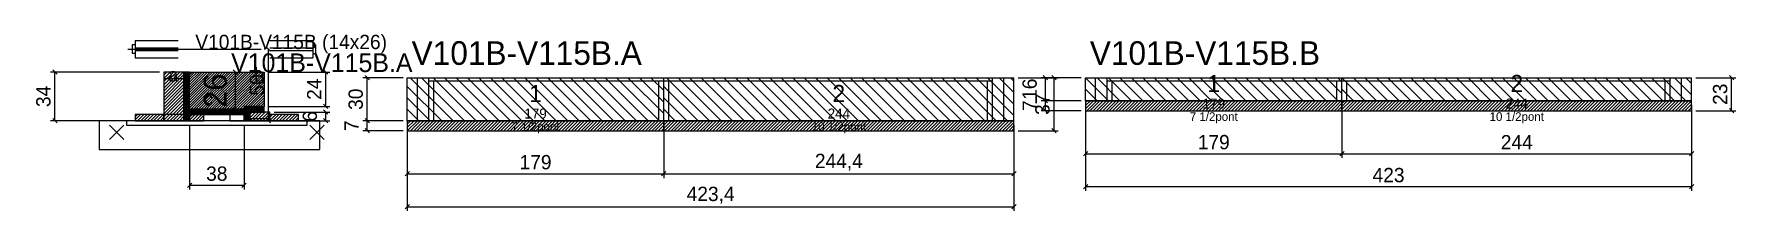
# Model space of a CAD drawing. Extents: x -69 to 1119, y -93 to 31.
import ezdxf
from ezdxf.enums import TextEntityAlignment as Align

# ---------------------------------------------------------------- set-up
doc = ezdxf.new("R2010")
doc.units = 0
for name, color, linetype in [('5', 5, 'Continuous'), ('barrote', 126, 'Continuous'), ('CONCRETO', 251, 'Continuous'), ('COTA', 241, 'Continuous'), ('Cota Seção (2x)', 241, 'Continuous'), ('detalhes', 7, 'Continuous'), ('Hachura', 251, 'Continuous'), ('Madeira', 126, 'Continuous'), ('NOMENCLATURA', 7, 'Continuous'), ('Painéis', 200, 'Continuous'), ('presilha', 224, 'Continuous'), ('Reaproveitamento', 30, 'Continuous'), ('SARR_2.2x7', 40, 'Continuous'), ('SARR_3.5x7', 81, 'Continuous'), ('SCO-___-LAJ', 224, 'Continuous'), ('TENSOR', 224, 'Continuous'), ('texto', 7, 'Continuous'), ('Texto Seção', 7, 'Continuous')]:
    doc.layers.add(name, color=color, linetype=linetype)
doc.dimstyles.new('PAINEL', dxfattribs={"dimtxt": 10, "dimasz": 3, "dimexe": 3, "dimexo": 3, "dimgap": 3, "dimtad": 1, "dimblk": 'OBLIQUE', "dimblk1": 'OBLIQUE', "dimcen": 2.5, "dimclrd": 4, "dimclre": 4, "dimclrt": 240, "dimazin": 3, "dimtfac": 1, "dimtmove": 0, "dimatfit": 3})
doc.dimstyles.new('SECAO2X', dxfattribs={"dimtxt": 16, "dimasz": 3, "dimexe": 3, "dimexo": 3, "dimgap": 3, "dimtad": 1, "dimblk": 'OBLIQUE', "dimblk1": 'OBLIQUE', "dimcen": 2.5, "dimclrd": 4, "dimclre": 4, "dimclrt": 240, "dimazin": 3, "dimtfac": 1, "dimtmove": 0, "dimatfit": 3})

# ---------------------------------------------------------------- blocks, each defined once
blk = doc.blocks.new('_OBLIQUE')
at = {"color": 0, "linetype": 'BYBLOCK'}
blk.add_line((-0.5, -0.5), (0.5, 0.5), dxfattribs=at)

msp = doc.modelspace()

# ---------------------------------------------------------------- hatches: boundary and pattern name
at = {"layer": 'COTA'}
h = msp.add_hatch(dxfattribs=at)
h.set_pattern_fill('ANSI31', scale=0.4)
h.paths.add_polyline_path([(40, -22), (40, 4), (92, 4), (92, -20), (78, -20), (78, -22)])
h = msp.add_hatch(dxfattribs=at)
h.set_pattern_fill('ANSI31', scale=0.5)
h.paths.add_polyline_path([(665.4, -23), (844.4, -23), (844.4, -16), (665.4, -16)])
h = msp.add_hatch(dxfattribs=at)
h.set_pattern_fill('ANSI31', scale=0.5)
h.paths.add_polyline_path([(844.4, -23), (1088.4, -23), (1088.4, -16), (844.4, -16)])
h = msp.add_hatch(dxfattribs=at)
h.set_pattern_fill('ANSI31', scale=0.5)
h.paths.add_polyline_path([(192, -37), (371, -37), (371, -30), (192, -30)])
h = msp.add_hatch(dxfattribs=at)
h.set_pattern_fill('ANSI31', scale=0.5)
h.paths.add_polyline_path([(371, -37), (615.4, -37), (615.4, -30), (371, -30)])
at = {"layer": 'Hachura'}
h = msp.add_hatch(dxfattribs=at)
h.set_pattern_fill('ANSI31', scale=0.5)
h.paths.add_polyline_path([(22, -30), (36, -30), (36, 4), (22, 4)])
h = msp.add_hatch(dxfattribs=at)
h.set_pattern_fill('ANSI31', scale=0.5)
h.paths.add_polyline_path([(22, -0.4), (36, -0.4), (36, 4), (22, 4)])
h = msp.add_hatch(dxfattribs=at)
h.set_pattern_fill('SOLID')
h.paths.add_polyline_path([(36, -30), (40, -30), (40, 4), (36, 4)])
h = msp.add_hatch(dxfattribs=at)
h.set_pattern_fill('SOLID')
h.paths.add_polyline_path([(40, -25.6), (78, -25.6), (78, -22), (40, -22)])
h = msp.add_hatch(dxfattribs=at)
h.set_pattern_fill('SOLID')
h.paths.add_polyline_path([(78, -24), (92, -24), (92, -20), (78, -20)])
h = msp.add_hatch(dxfattribs=at)
h.set_pattern_fill('ANSI31', scale=0.5)
h.paths.add_polyline_path([(2, -30), (22, -30), (22, -25.6), (2, -25.6)])
h = msp.add_hatch(dxfattribs=at)
h.set_pattern_fill('ANSI31', scale=0.5)
h.paths.add_polyline_path([(40, -30), (50, -30), (50, -25.6), (40, -25.6)])
h = msp.add_hatch(dxfattribs=at)
h.set_pattern_fill('SOLID')
h.paths.add_polyline_path([(78, -30), (82, -30), (82, -24), (78, -24)])
h = msp.add_hatch(dxfattribs=at)
h.set_pattern_fill('ANSI31', scale=0.5)
h.paths.add_polyline_path([(82, -30), (96, -30), (96, -24), (82, -24)])
h = msp.add_hatch(dxfattribs=at)
h.set_pattern_fill('ANSI31', scale=0.5)
h.paths.add_polyline_path([(82, -28.4), (96, -28.4), (96, -24), (82, -24)])
h = msp.add_hatch(dxfattribs=at)
h.set_pattern_fill('ANSI31', scale=0.5)
h.paths.add_polyline_path([(96, -30), (116, -30), (116, -25.6), (96, -25.6)])

# ---------------------------------------------------------------- linework, layer by layer
for p, q in [((2, 26), (32, 26)), ((2, 26), (2, 14)), ((96, 26), (126, 26)), ((126, 26), (126, 14)), ((0, 23), (0, 17)), ((2, 23), (0, 23)), ((2, 17), (0, 17)), ((2, 21), (32, 21)), ((2, 19), (32, 19)), ((2, 14), (32, 14)), ((96, 21), (126, 21)), ((96, 19), (126, 19)), ((96, 14), (126, 14)), ((126, 23), (128, 23)), ((126, 17), (128, 17)), ((128, 23), (128, 17))]:
    msp.add_line(p, q)
at = {"layer": 'barrote'}
msp.add_lwpolyline([(-23, -50), (131, -50), (131, -30), (-23, -30)], close=True, dxfattribs=at)
at = {"layer": 'CONCRETO'}
msp.add_lwpolyline([(40, -22), (40, 4), (92, 4), (92, -20), (78, -20), (78, -22)], close=True, dxfattribs=at)
at = {"layer": 'Madeira'}
for points in [[(22, -30), (36, -30), (36, 4), (22, 4)], [(22, -0.4), (36, -0.4), (36, 4), (22, 4)], [(2, -30), (22, -30), (22, -25.6), (2, -25.6)], [(22, -30), (36, -30), (36, -25.6), (22, -25.6)], [(40, -30), (50, -30), (50, -25.6), (40, -25.6)], [(68, -30), (78, -30), (78, -25.6), (68, -25.6)], [(82, -30), (96, -30), (96, -24), (82, -24)], [(82, -28.4), (96, -28.4), (96, -24), (82, -24)], [(96, -30), (116, -30), (116, -25.6), (96, -25.6)]]:
    msp.add_lwpolyline(points, close=True, dxfattribs=at)
at = {"layer": 'Painéis'}
for p, q in [((192, 0), (371, 0)), ((192, -30), (192, 0)), ((371, -30), (371, 0)), ((371, -30), (371, 0)), ((371, 0), (615.4, 0)), ((371, -30), (371, 0)), ((615.4, -30), (615.4, 0)), ((665.4, 0), (844.4, 0)), ((665.4, -16), (665.4, 0)), ((844.4, -16), (844.4, 0)), ((844.4, -16), (844.4, 0)), ((844.4, 0), (1088.4, 0)), ((844.4, -16), (844.4, 0)), ((1088.4, -16), (1088.4, 0)), ((665.4, -16), (844.4, -16)), ((844.4, -16), (1088.4, -16)), ((192, -30), (371, -30)), ((371, -30), (615.4, -30))]:
    msp.add_line(p, q, dxfattribs=at)
for points in [[(36, -30), (40, -30), (40, 4), (36, 4)], [(40, -25.6), (78, -25.6), (78, -22), (40, -22)], [(78, -24), (92, -24), (92, -20), (78, -20)], [(78, -30), (82, -30), (82, -24), (78, -24)]]:
    msp.add_lwpolyline(points, close=True, dxfattribs=at)
at = {"layer": 'presilha'}
for p, q in [((-16, -43), (-6, -33)), ((-16, -33), (-6, -43)), ((124, -43), (134, -33)), ((124, -33), (134, -43))]:
    msp.add_line(p, q, dxfattribs=at)
at = {"layer": 'Reaproveitamento', "color": 30}
for p, q in [((224, -30), (194, 0)), ((232, -30), (202, 0)), ((240, -30), (210, 0)), ((248, -30), (218, 0)), ((256, -30), (226, 0)), ((264, -30), (234, 0)), ((272, -30), (242, 0)), ((280, -30), (250, 0)), ((288, -30), (258, 0)), ((296, -30), (266, 0)), ((304, -30), (274, 0)), ((312, -30), (282, 0)), ((320, -30), (290, 0)), ((328, -30), (298, 0)), ((336, -30), (306, 0)), ((344, -30), (314, 0)), ((352, -30), (322, 0)), ((360, -30), (330, 0)), ((368, -30), (338, 0)), ((371, -25), (346, 0)), ((371, -17), (354, 0)), ((371, -9), (362, 0)), ((371, -1), (370, 0)), ((403, -30), (373, 0)), ((411, -30), (381, 0)), ((419, -30), (389, 0)), ((427, -30), (397, 0)), ((435, -30), (405, 0)), ((443, -30), (413, 0)), ((451, -30), (421, 0)), ((459, -30), (429, 0)), ((467, -30), (437, 0)), ((475, -30), (445, 0)), ((483, -30), (453, 0)), ((491, -30), (461, 0)), ((499, -30), (469, 0)), ((507, -30), (477, 0)), ((515, -30), (485, 0)), ((523, -30), (493, 0)), ((531, -30), (501, 0)), ((539, -30), (509, 0)), ((547, -30), (517, 0)), ((555, -30), (525, 0)), ((563, -30), (533, 0)), ((571, -30), (541, 0)), ((579, -30), (549, 0)), ((587, -30), (557, 0)), ((595, -30), (565, 0)), ((603, -30), (573, 0)), ((611, -30), (581, 0)), ((615.4, -26.4), (589, 0)), ((615.4, -18.4), (597, 0)), ((615.4, -10.4), (605, 0)), ((615.4, -2.4), (613, 0)), ((681.4, -16), (665.4, 0)), ((689.4, -16), (673.4, 0)), ((697.4, -16), (681.4, 0)), ((705.4, -16), (689.4, 0)), ((713.4, -16), (697.4, 0)), ((721.4, -16), (705.4, 0)), ((729.4, -16), (713.4, 0)), ((737.4, -16), (721.4, 0)), ((745.4, -16), (729.4, 0)), ((753.4, -16), (737.4, 0)), ((761.4, -16), (745.4, 0)), ((769.4, -16), (753.4, 0)), ((777.4, -16), (761.4, 0)), ((785.4, -16), (769.4, 0)), ((793.4, -16), (777.4, 0)), ((801.4, -16), (785.4, 0)), ((809.4, -16), (793.4, 0)), ((817.4, -16), (801.4, 0)), ((825.4, -16), (809.4, 0)), ((833.4, -16), (817.4, 0)), ((841.4, -16), (825.4, 0)), ((844.4, -11), (833.4, 0)), ((844.4, -3), (841.4, 0)), ((860.4, -16), (844.4, 0)), ((868.4, -16), (852.4, 0)), ((876.4, -16), (860.4, 0)), ((884.4, -16), (868.4, 0)), ((892.4, -16), (876.4, 0)), ((900.4, -16), (884.4, 0)), ((908.4, -16), (892.4, 0)), ((916.4, -16), (900.4, 0)), ((924.4, -16), (908.4, 0)), ((932.4, -16), (916.4, 0)), ((940.4, -16), (924.4, 0)), ((948.4, -16), (932.4, 0)), ((956.4, -16), (940.4, 0)), ((964.4, -16), (948.4, 0)), ((972.4, -16), (956.4, 0)), ((980.4, -16), (964.4, 0)), ((988.4, -16), (972.4, 0)), ((996.4, -16), (980.4, 0)), ((1004.4, -16), (988.4, 0)), ((1012.4, -16), (996.4, 0)), ((1020.4, -16), (1004.4, 0)), ((1028.4, -16), (1012.4, 0)), ((1036.4, -16), (1020.4, 0)), ((1044.4, -16), (1028.4, 0)), ((1052.4, -16), (1036.4, 0)), ((1060.4, -16), (1044.4, 0)), ((1068.4, -16), (1052.4, 0)), ((1076.4, -16), (1060.4, 0)), ((1084.4, -16), (1068.4, 0)), ((1088.4, -12), (1076.4, 0)), ((1088.4, -4), (1084.4, 0)), ((216, -30), (192, -6)), ((395, -30), (371, -6)), ((673.4, -16), (665.4, -8)), ((852.4, -16), (844.4, -8)), ((208, -30), (192, -14)), ((200, -30), (192, -22)), ((387, -30), (371, -14)), ((379, -30), (371, -22)), ((665.4, -16), (665.4, -16)), ((844.4, -16), (844.4, -16)), ((192, -30), (192, -30)), ((371, -30), (371, -30))]:
    msp.add_line(p, q, dxfattribs=at)
at = {"layer": 'SARR_2.2x7'}
for p, q in [((199, -30), (199, 0)), ((608.4, -30), (608.4, 0)), ((672.4, -16), (672.4, 0)), ((1081.4, -16), (1081.4, 0)), ((207, -2.2), (371, -2.2)), ((371, -2.2), (600.4, -2.2)), ((680.4, -2.2), (844.4, -2.2)), ((844.4, -2.2), (1073.4, -2.2))]:
    msp.add_line(p, q, dxfattribs=at)
at = {"layer": 'SARR_3.5x7'}
for p, q in [((207, -30), (207, 0)), ((371, -30), (371, 0)), ((371, -30), (371, 0)), ((600.4, -30), (600.4, 0)), ((680.4, -16), (680.4, 0)), ((844.4, -16), (844.4, 0)), ((844.4, -16), (844.4, 0)), ((1073.4, -16), (1073.4, 0)), ((210.5, -30), (210.5, -2.2)), ((367.5, -30), (367.5, -2.2)), ((374.5, -30), (374.5, -2.2)), ((596.9, -30), (596.9, -2.2)), ((683.9, -16), (683.9, -2.2)), ((840.9, -16), (840.9, -2.2)), ((847.9, -16), (847.9, -2.2)), ((1069.9, -16), (1069.9, -2.2)), ((680.4, -16), (683.9, -16)), ((840.9, -16), (844.4, -16)), ((844.4, -16), (847.9, -16)), ((1069.9, -16), (1073.4, -16)), ((207, -30), (210.5, -30)), ((367.5, -30), (371, -30)), ((371, -30), (374.5, -30)), ((596.9, -30), (600.4, -30))]:
    msp.add_line(p, q, dxfattribs=at)
at = {"layer": 'SCO-___-LAJ'}
for points in [[(665.4, -23), (844.4, -23), (844.4, -16), (665.4, -16)], [(844.4, -23), (1088.4, -23), (1088.4, -16), (844.4, -16)], [(-4, -33.2), (122, -33.2), (122, -30), (-4, -30)], [(192, -37), (371, -37), (371, -30), (192, -30)], [(371, -37), (615.4, -37), (615.4, -30), (371, -30)]]:
    msp.add_lwpolyline(points, close=True, dxfattribs=at)
at = {"layer": 'TENSOR'}
msp.add_line((-3, 20), (90, 20), dxfattribs=at)

# ---------------------------------------------------------------- texts
at = {"layer": '5'}
for s, height, p in [('1', 12, (754.9, -4)), ('2', 12, (966.4, -4)), ('1', 12, (281.5, -11)), ('2', 12, (493.2, -11)), ('179', 7, (281.5, -25)), ('244', 7, (493.2, -25)), ('179', 7, (754.9, -18)), ('244', 7, (966.4, -18))]:
    msp.add_text(s, height=height, dxfattribs=at).set_placement(p, align=Align.MIDDLE_CENTER)
at = {"layer": 'detalhes'}
for s, p in [('a', (25, -2.7)), ('b', (85, -2.7)), ('c', (50, -19.5))]:
    msp.add_text(s, height=9.6, dxfattribs=at).set_placement(p)
at = {"layer": 'NOMENCLATURA'}
for s, p in [('V101B-V115B.A', (195, 9)), ('V101B-V115B.B', (668.4, 9))]:
    msp.add_text(s, height=16.5, dxfattribs=at).set_placement(p)
at = {"layer": 'texto', "char_height": 6, "attachment_point": 5}
for s, insert in [('7 1/2pont', (281.5, -35)), ('10 1/2pont', (493.2, -35)), ('7 1/2pont', (754.9, -28)), ('10 1/2pont', (966.4, -28))]:
    msp.add_mtext(s, dxfattribs=dict(at, insert=insert))
at = {"layer": 'Texto Seção'}
for s, height, p in [('V101B-V115B (14x26)', 10, (44, 20)), ('V101B-V115B.A', 13, (69, 4))]:
    msp.add_text(s, height=height, dxfattribs=at).set_placement(p)

# ---------------------------------------------------------------- dimensions: what is measured, and where the dimension line sits
at = {"layer": 'COTA'}
for base, p1, p2 in [((95, -30), (96, -30), (96, 20)), ((-54, -30), (2, -30), (22, 4)), ((135, -20), (92, -20), (92, 4)), ((164, -30), (192, -30), (192, 0)), ((643.4, -37), (615.4, -37), (615.4, 0)), ((637.4, -16), (665.4, -16), (665.4, 0)), ((1116.4, -23), (1088.4, -23), (1088.4, 0)), ((135, -30), (96, -30), (96, -24)), ((637.4, -23), (665.4, -23), (665.4, -16)), ((164, -37), (192, -37), (192, -30))]:
    msp.add_linear_dim(base=base, p1=p1, p2=p2, angle=90, dimstyle='PAINEL', dxfattribs=at).render()
for base, p1, p2 in [((665.4, -53), (665.4, -16), (844.4, -16)), ((665.4, -76), (665.4, -16), (1088.4, -16)), ((844.4, -53), (844.4, -16), (1088.4, -16)), ((40, -75), (40, -30), (78, -30)), ((192, -67), (192, -30), (371, -30)), ((192, -90), (192, -30), (615.4, -30)), ((371, -67), (371, -30), (615.4, -30))]:
    msp.add_linear_dim(base=base, p1=p1, p2=p2, dimstyle='PAINEL', dxfattribs=at).render()
at = {"layer": 'Cota Seção (2x)'}
msp.add_linear_dim(base=(72, -22), p1=(40, -22), p2=(40, 4), angle=90, dimstyle='SECAO2X', dxfattribs=at).render()

doc.saveas('drawing.dxf')
